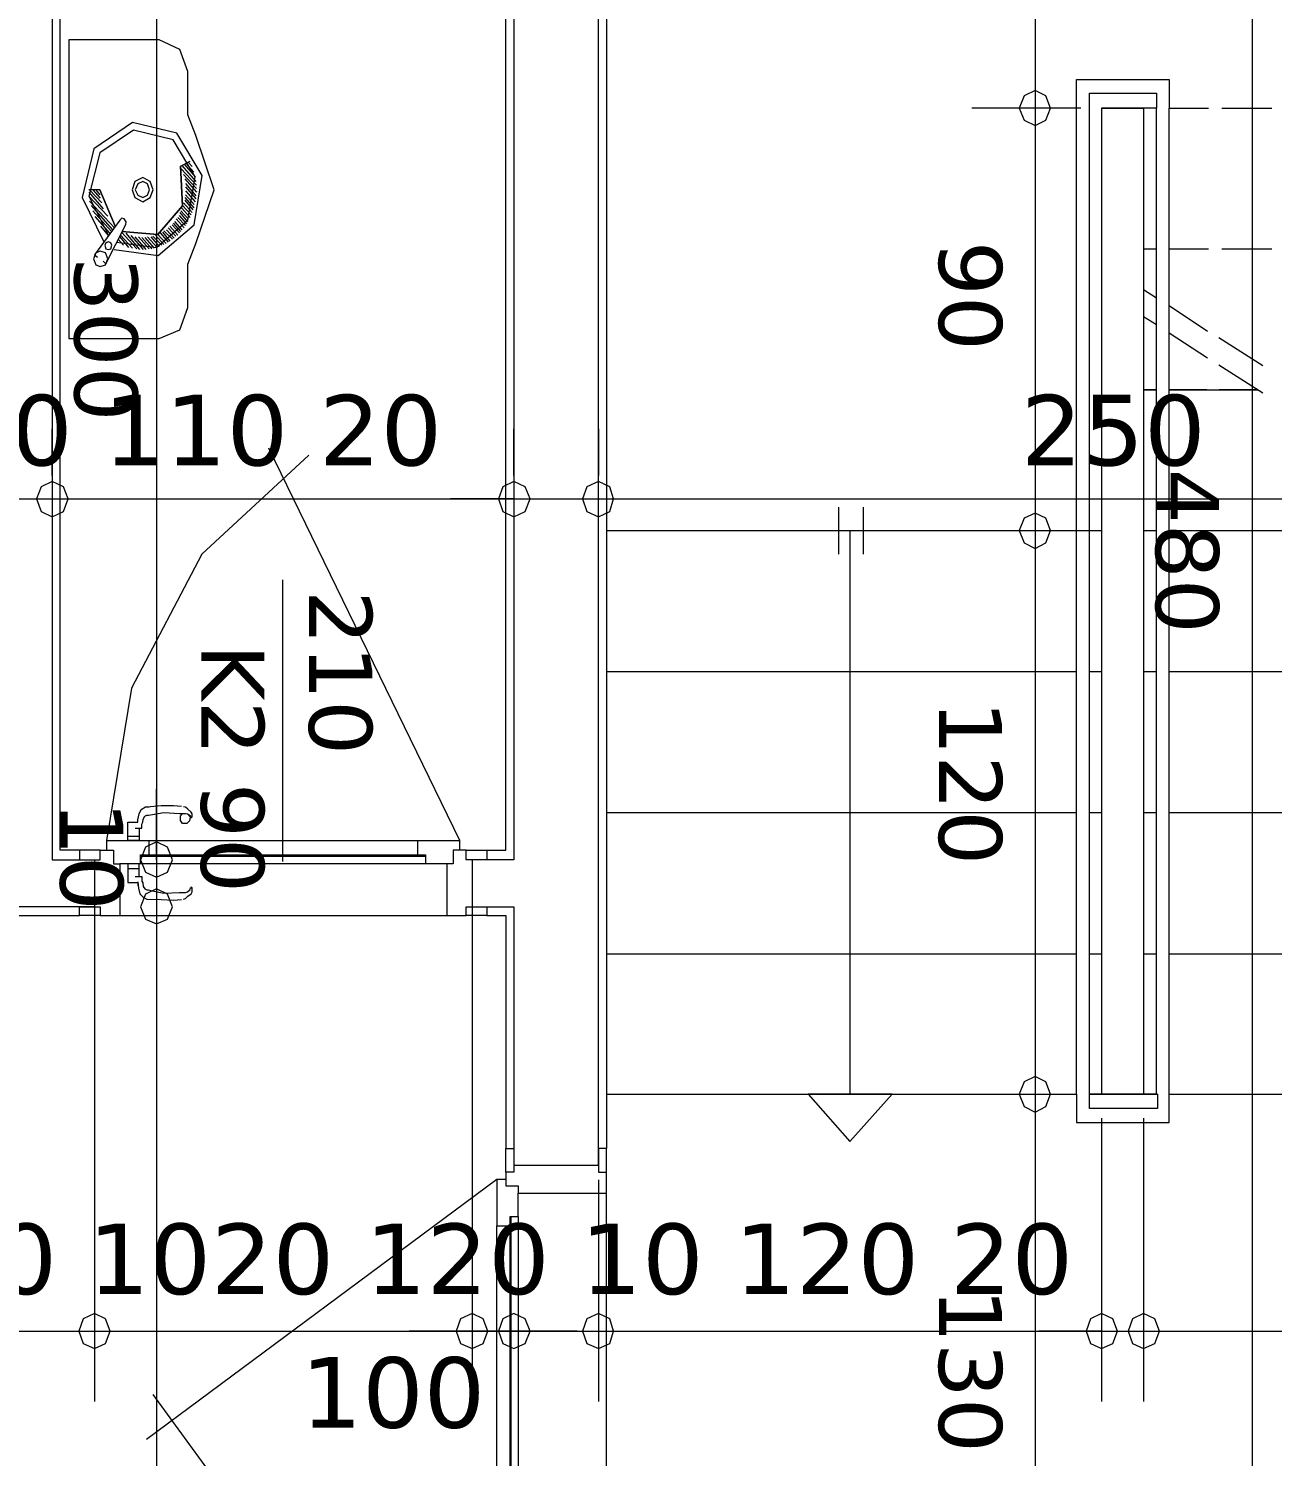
# Model space of a CAD drawing. Header units: millimetres. Extents: x 1.23 to 6.48, y 0.82 to 9.22.
# Drawn here: x 4.393 to 5.32, y 6.322 to 7.386 of the extents above; entities that cross this region are included whole.
import ezdxf

# ---------------------------------------------------------------- set-up
doc = ezdxf.new("R2010")
doc.units = ezdxf.units.MM
doc.layers.add('PDF_Geometry', color=7, linetype='Continuous', true_color=0x66ccff)
doc.layers.add('PDF_Text', color=7, linetype='Continuous')
doc.styles.add('PDF Verdana', font='verdana.ttf')

msp = doc.modelspace()

# ---------------------------------------------------------------- linework, layer by layer
at = {"layer": 'PDF_Geometry', "color": 7, "lineweight": 5}
for p, q in [((4.4886, 7.8694), (4.4886, 6.7146)), ((5.143, 7.8694), (5.143, 7.2742)), ((5.3047, 7.8694), (5.3047, 6.0844)), ((5.143, 7.3793), (5.143, 6.9594)), ((5.143, 7.3399), (5.1347, 7.3359)), ((5.143, 7.3399), (5.1347, 7.3359)), ((5.1509, 7.3359), (5.143, 7.3399)), ((5.1509, 7.3359), (5.143, 7.3399)), ((5.1347, 7.3359), (5.1311, 7.3266)), ((5.1347, 7.3359), (5.1311, 7.3266)), ((5.1545, 7.3266), (5.1509, 7.3359)), ((5.1545, 7.3266), (5.1509, 7.3359)), ((5.1771, 7.3266), (5.0959, 7.3266)), ((5.1311, 7.3266), (5.1347, 7.3177)), ((5.1311, 7.3266), (5.1347, 7.3177)), ((5.1347, 7.3177), (5.143, 7.3137)), ((5.1347, 7.3177), (5.143, 7.3137)), ((5.143, 7.3137), (5.1509, 7.3177)), ((5.143, 7.3137), (5.1509, 7.3177)), ((5.1509, 7.3177), (5.1545, 7.3266)), ((5.1509, 7.3177), (5.1545, 7.3266)), ((4.411, 7.0879), (4.411, 7.053)), ((4.411, 7.053), (4.411, 7.0879)), ((4.7548, 7.0879), (4.7548, 7.053)), ((4.7548, 7.053), (4.7548, 7.0879)), ((4.8178, 7.0879), (4.8178, 7.053)), ((4.8178, 7.053), (4.8178, 7.0879)), ((5.143, 7.0641), (5.143, 6.5395)), ((4.4028, 7.0445), (4.3992, 7.0356)), ((4.4028, 7.0445), (4.3992, 7.0356)), ((4.411, 7.0485), (4.4028, 7.0445)), ((4.411, 7.0485), (4.4028, 7.0445)), ((4.4193, 7.0445), (4.411, 7.0485)), ((4.4193, 7.0445), (4.411, 7.0485)), ((4.4229, 7.0356), (4.4193, 7.0445)), ((4.4229, 7.0356), (4.4193, 7.0445)), ((4.7465, 7.0445), (4.7434, 7.0356)), ((4.7465, 7.0445), (4.7434, 7.0356)), ((4.7548, 7.0485), (4.7465, 7.0445)), ((4.7548, 7.0485), (4.7465, 7.0445)), ((4.7632, 7.0445), (4.7548, 7.0485)), ((4.7632, 7.0445), (4.7548, 7.0485)), ((4.7668, 7.0356), (4.7632, 7.0445)), ((4.7668, 7.0356), (4.7632, 7.0445)), ((4.8092, 7.0445), (4.8059, 7.0356)), ((4.8092, 7.0445), (4.8059, 7.0356)), ((4.8178, 7.0485), (4.8092, 7.0445)), ((4.8178, 7.0485), (4.8092, 7.0445)), ((4.8262, 7.0445), (4.8178, 7.0485)), ((4.8262, 7.0445), (4.8178, 7.0485)), ((4.829, 7.0356), (4.8262, 7.0445)), ((4.829, 7.0356), (4.8262, 7.0445)), ((3.5669, 7.0356), (4.4268, 7.0356)), ((4.3639, 7.0356), (4.802, 7.0356)), ((4.3992, 7.0356), (4.4028, 7.0263)), ((4.3992, 7.0356), (4.4028, 7.0263)), ((4.411, 7.0356), (4.4578, 7.0356)), ((4.4193, 7.0263), (4.4229, 7.0356)), ((4.4193, 7.0263), (4.4229, 7.0356)), ((4.7548, 7.0356), (4.7077, 7.0356)), ((4.7434, 7.0356), (4.7465, 7.0263)), ((4.7434, 7.0356), (4.7465, 7.0263)), ((4.7632, 7.0263), (4.7668, 7.0356)), ((4.7632, 7.0263), (4.7668, 7.0356)), ((4.7707, 7.0356), (5.646, 7.0356)), ((4.8059, 7.0356), (4.8092, 7.0263)), ((4.8059, 7.0356), (4.8092, 7.0263)), ((4.8178, 7.0356), (4.8642, 7.0356)), ((4.8262, 7.0263), (4.829, 7.0356)), ((4.8262, 7.0263), (4.829, 7.0356)), ((4.4028, 7.0263), (4.411, 7.0223)), ((4.4028, 7.0263), (4.411, 7.0223)), ((4.411, 7.0223), (4.4193, 7.0263)), ((4.411, 7.0223), (4.4193, 7.0263)), ((4.7465, 7.0263), (4.7548, 7.0223)), ((4.7465, 7.0263), (4.7548, 7.0223)), ((4.7548, 7.0223), (4.7632, 7.0263)), ((4.7548, 7.0223), (4.7632, 7.0263)), ((4.8092, 7.0263), (4.8178, 7.0223)), ((4.8092, 7.0263), (4.8178, 7.0223)), ((4.8178, 7.0223), (4.8262, 7.0263)), ((4.8178, 7.0223), (4.8262, 7.0263)), ((5.1347, 7.0214), (5.1311, 7.0121)), ((5.1347, 7.0214), (5.1311, 7.0121)), ((5.143, 7.025), (5.1347, 7.0214)), ((5.143, 7.025), (5.1347, 7.0214)), ((5.1509, 7.0214), (5.143, 7.025)), ((5.1509, 7.0214), (5.143, 7.025)), ((5.1545, 7.0121), (5.1509, 7.0214)), ((5.1545, 7.0121), (5.1509, 7.0214)), ((5.1311, 7.0121), (5.1347, 7.0028)), ((5.1311, 7.0121), (5.1347, 7.0028)), ((5.1509, 7.0028), (5.1545, 7.0121)), ((5.1509, 7.0028), (5.1545, 7.0121)), ((5.1584, 7.0121), (5.1898, 7.0121)), ((5.1347, 7.0028), (5.143, 6.9988)), ((5.1347, 7.0028), (5.143, 6.9988)), ((5.143, 6.9988), (5.1509, 7.0028)), ((5.143, 6.9988), (5.1509, 7.0028)), ((4.4886, 6.7669), (4.4886, 6.8196)), ((4.4804, 6.7762), (4.4768, 6.7669)), ((4.4804, 6.7762), (4.4768, 6.7669)), ((4.4886, 6.7802), (4.4804, 6.7762)), ((4.4886, 6.7802), (4.4804, 6.7762)), ((4.4886, 6.7847), (4.4886, 5.6294)), ((4.4969, 6.7762), (4.4886, 6.7802)), ((4.4969, 6.7762), (4.4886, 6.7802)), ((4.5005, 6.7669), (4.4969, 6.7762)), ((4.5005, 6.7669), (4.4969, 6.7762)), ((4.4768, 6.7669), (4.4804, 6.7576)), ((4.4768, 6.7669), (4.4804, 6.7576)), ((4.4969, 6.7576), (4.5005, 6.7669)), ((4.4969, 6.7576), (4.5005, 6.7669)), ((4.4804, 6.7576), (4.4886, 6.754)), ((4.4804, 6.7576), (4.4886, 6.754)), ((4.4886, 6.754), (4.4969, 6.7576)), ((4.4886, 6.754), (4.4969, 6.7576)), ((4.4886, 6.7453), (4.4804, 6.7413)), ((4.4886, 6.7453), (4.4804, 6.7413)), ((4.4969, 6.7413), (4.4886, 6.7453)), ((4.4969, 6.7413), (4.4886, 6.7453)), ((4.4424, 6.7318), (4.4424, 6.3634)), ((4.4804, 6.7413), (4.4768, 6.7318)), ((4.4804, 6.7413), (4.4768, 6.7318)), ((4.4768, 6.7318), (4.4804, 6.7226)), ((4.4768, 6.7318), (4.4804, 6.7226)), ((4.4886, 6.7318), (4.4886, 6.6795)), ((4.5005, 6.7318), (4.4969, 6.7413)), ((4.5005, 6.7318), (4.4969, 6.7413)), ((4.4969, 6.7226), (4.5005, 6.7318)), ((4.4969, 6.7226), (4.5005, 6.7318)), ((4.7236, 6.7318), (4.7236, 6.3634)), ((4.4804, 6.7226), (4.4886, 6.7191)), ((4.4804, 6.7226), (4.4886, 6.7191)), ((4.4886, 6.7191), (4.4969, 6.7226)), ((4.4886, 6.7191), (4.4969, 6.7226)), ((5.143, 6.644), (5.143, 6.0844)), ((5.143, 6.6055), (5.1347, 6.6015)), ((5.143, 6.6055), (5.1347, 6.6015)), ((5.1509, 6.6015), (5.143, 6.6055)), ((5.1509, 6.6015), (5.143, 6.6055)), ((5.1347, 6.6015), (5.1311, 6.5922)), ((5.1347, 6.6015), (5.1311, 6.5922)), ((5.1545, 6.5922), (5.1509, 6.6015)), ((5.1545, 6.5922), (5.1509, 6.6015)), ((5.1311, 6.5922), (5.1347, 6.583)), ((5.1311, 6.5922), (5.1347, 6.583)), ((5.1347, 6.583), (5.143, 6.579)), ((5.1347, 6.583), (5.143, 6.579)), ((5.143, 6.579), (5.1509, 6.583)), ((5.143, 6.579), (5.1509, 6.583)), ((5.1509, 6.583), (5.1545, 6.5922)), ((5.1509, 6.583), (5.1545, 6.5922)), ((5.1925, 6.5744), (5.1925, 6.3634)), ((5.2238, 6.5744), (5.2238, 6.3634)), ((4.8178, 6.5284), (4.8178, 6.3634)), ((4.4339, 6.425), (4.4308, 6.4157)), ((4.4339, 6.425), (4.4308, 6.4157)), ((4.4424, 6.429), (4.4339, 6.425)), ((4.4424, 6.429), (4.4339, 6.425)), ((4.4506, 6.425), (4.4424, 6.429)), ((4.4506, 6.425), (4.4424, 6.429)), ((4.4542, 6.4157), (4.4506, 6.425)), ((4.4542, 6.4157), (4.4506, 6.425)), ((4.7151, 6.425), (4.7117, 6.4157)), ((4.7151, 6.425), (4.7117, 6.4157)), ((4.7236, 6.429), (4.7151, 6.425)), ((4.7236, 6.429), (4.7151, 6.425)), ((4.7319, 6.425), (4.7236, 6.429)), ((4.7319, 6.425), (4.7236, 6.429)), ((4.7354, 6.4157), (4.7319, 6.425)), ((4.7354, 6.4157), (4.7319, 6.425)), ((4.7465, 6.425), (4.7434, 6.4157)), ((4.7465, 6.425), (4.7434, 6.4157)), ((4.7548, 6.429), (4.7465, 6.425)), ((4.7548, 6.429), (4.7465, 6.425)), ((4.7632, 6.425), (4.7548, 6.429)), ((4.7632, 6.425), (4.7548, 6.429)), ((4.7668, 6.4157), (4.7632, 6.425)), ((4.7668, 6.4157), (4.7632, 6.425)), ((4.8092, 6.425), (4.8059, 6.4157)), ((4.8092, 6.425), (4.8059, 6.4157)), ((4.8178, 6.429), (4.8092, 6.425)), ((4.8178, 6.429), (4.8092, 6.425)), ((4.8262, 6.425), (4.8178, 6.429)), ((4.8262, 6.425), (4.8178, 6.429)), ((4.829, 6.4157), (4.8262, 6.425)), ((4.829, 6.4157), (4.8262, 6.425)), ((5.1842, 6.425), (5.181, 6.4157)), ((5.1842, 6.425), (5.181, 6.4157)), ((5.1925, 6.429), (5.1842, 6.425)), ((5.1925, 6.429), (5.1842, 6.425)), ((5.2008, 6.425), (5.1925, 6.429)), ((5.2008, 6.425), (5.1925, 6.429)), ((5.2044, 6.4157), (5.2008, 6.425)), ((5.2044, 6.4157), (5.2008, 6.425)), ((5.2156, 6.425), (5.2123, 6.4157)), ((5.2156, 6.425), (5.2123, 6.4157)), ((5.2238, 6.429), (5.2156, 6.425)), ((5.2238, 6.429), (5.2156, 6.425)), ((5.2321, 6.425), (5.2238, 6.429)), ((5.2321, 6.425), (5.2238, 6.429)), ((5.2357, 6.4157), (5.2321, 6.425)), ((5.2357, 6.4157), (5.2321, 6.425)), ((4.02, 6.4157), (4.3951, 6.4157)), ((4.3951, 6.4157), (4.7707, 6.4157)), ((4.4308, 6.4157), (4.4339, 6.4065)), ((4.4308, 6.4157), (4.4339, 6.4065)), ((4.4424, 6.4157), (4.489, 6.4157)), ((4.4506, 6.4065), (4.4542, 6.4157)), ((4.4506, 6.4065), (4.4542, 6.4157)), ((4.7236, 6.4157), (4.6768, 6.4157)), ((4.7548, 6.4157), (4.7077, 6.4157)), ((4.7117, 6.4157), (4.7151, 6.4065)), ((4.7117, 6.4157), (4.7151, 6.4065)), ((4.7319, 6.4065), (4.7354, 6.4157)), ((4.7319, 6.4065), (4.7354, 6.4157)), ((4.7434, 6.4157), (4.7465, 6.4065)), ((4.7434, 6.4157), (4.7465, 6.4065)), ((4.802, 6.4157), (4.7548, 6.4157)), ((4.7632, 6.4065), (4.7668, 6.4157)), ((4.7632, 6.4065), (4.7668, 6.4157)), ((4.7707, 6.4157), (5.2396, 6.4157)), ((4.8059, 6.4157), (4.8092, 6.4065)), ((4.8059, 6.4157), (4.8092, 6.4065)), ((4.8178, 6.4157), (4.8642, 6.4157)), ((4.8262, 6.4065), (4.829, 6.4157)), ((4.8262, 6.4065), (4.829, 6.4157)), ((5.1925, 6.4157), (5.1457, 6.4157)), ((5.1771, 6.4157), (5.646, 6.4157)), ((5.181, 6.4157), (5.1842, 6.4065)), ((5.181, 6.4157), (5.1842, 6.4065)), ((5.2008, 6.4065), (5.2044, 6.4157)), ((5.2008, 6.4065), (5.2044, 6.4157)), ((5.2123, 6.4157), (5.2156, 6.4065)), ((5.2123, 6.4157), (5.2156, 6.4065)), ((5.2238, 6.4157), (5.2709, 6.4157)), ((5.2321, 6.4065), (5.2357, 6.4157)), ((5.2321, 6.4065), (5.2357, 6.4157)), ((4.4339, 6.4065), (4.4424, 6.4028)), ((4.4339, 6.4065), (4.4424, 6.4028)), ((4.4424, 6.4028), (4.4506, 6.4065)), ((4.4424, 6.4028), (4.4506, 6.4065)), ((4.7151, 6.4065), (4.7236, 6.4028)), ((4.7151, 6.4065), (4.7236, 6.4028)), ((4.7236, 6.4028), (4.7319, 6.4065)), ((4.7236, 6.4028), (4.7319, 6.4065)), ((4.7465, 6.4065), (4.7548, 6.4028)), ((4.7465, 6.4065), (4.7548, 6.4028)), ((4.7548, 6.4028), (4.7632, 6.4065)), ((4.7548, 6.4028), (4.7632, 6.4065)), ((4.8092, 6.4065), (4.8178, 6.4028)), ((4.8092, 6.4065), (4.8178, 6.4028)), ((4.8178, 6.4028), (4.8262, 6.4065)), ((4.8178, 6.4028), (4.8262, 6.4065)), ((5.1842, 6.4065), (5.1925, 6.4028)), ((5.1842, 6.4065), (5.1925, 6.4028)), ((5.1925, 6.4028), (5.2008, 6.4065)), ((5.1925, 6.4028), (5.2008, 6.4065)), ((5.2156, 6.4065), (5.2238, 6.4028)), ((5.2156, 6.4065), (5.2238, 6.4028)), ((5.2238, 6.4028), (5.2321, 6.4065)), ((5.2238, 6.4028), (5.2321, 6.4065))]:
    msp.add_line(p, q, dxfattribs=at)
at = {"layer": 'PDF_Geometry', "color": 5, "lineweight": 5}
for p, q in [((4.411, 7.817), (4.411, 6.7669)), ((4.4169, 6.774), (4.4169, 7.8099)), ((4.7489, 6.774), (4.7489, 7.8099)), ((4.7548, 7.7114), (4.7548, 6.7669)), ((4.8178, 6.5395), (4.8178, 7.7114)), ((4.8238, 7.7049), (4.8238, 6.5519)), ((4.411, 6.7669), (4.4424, 6.7669)), ((4.4312, 6.774), (4.4169, 6.774)), ((4.4424, 6.7669), (4.4424, 6.7318)), ((4.7548, 6.7669), (4.7236, 6.7669)), ((4.7236, 6.7669), (4.7236, 6.7318)), ((4.7346, 6.774), (4.7489, 6.774)), ((4.411, 6.7318), (4.3797, 6.7318)), ((4.4424, 6.7318), (4.411, 6.7318)), ((4.7236, 6.7318), (4.7548, 6.7318)), ((4.7548, 6.7318), (4.7548, 6.5395)), ((4.3591, 6.7253), (4.4312, 6.7253)), ((4.7346, 6.7253), (4.7489, 6.7253)), ((4.7489, 6.7253), (4.7489, 6.5519)), ((4.7548, 6.5395), (4.8178, 6.5395))]:
    msp.add_line(p, q, dxfattribs=at)
at = {"layer": 'PDF_Geometry', "color": 1, "lineweight": 5}
for p, q in [((4.4906, 7.3775), (4.4234, 7.3775)), ((4.4234, 7.3775), (4.4234, 7.155)), ((4.506, 7.3704), (4.4906, 7.3775)), ((4.512, 7.354), (4.506, 7.3704)), ((4.512, 7.3217), (4.512, 7.354)), ((4.518, 7.3062), (4.512, 7.3217)), ((4.4708, 7.3159), (4.4419, 7.2964)), ((4.4716, 7.3102), (4.4463, 7.2933)), ((4.5037, 7.3079), (4.4708, 7.3159)), ((4.501, 7.3031), (4.4716, 7.3102)), ((4.5227, 7.2764), (4.5037, 7.3079)), ((4.5315, 7.2659), (4.518, 7.3062)), ((4.4419, 7.2964), (4.4333, 7.2601)), ((4.5175, 7.2755), (4.501, 7.3031)), ((4.4463, 7.2933), (4.4383, 7.261)), ((4.5065, 7.2835), (4.5136, 7.2871)), ((4.5093, 7.285), (4.5175, 7.2755)), ((4.5104, 7.2857), (4.5164, 7.2791)), ((4.512, 7.2866), (4.5153, 7.2831)), ((4.4784, 7.2751), (4.4724, 7.2721)), ((4.4839, 7.2721), (4.4784, 7.2751)), ((4.5065, 7.2835), (4.5081, 7.2539)), ((4.5081, 7.2539), (4.5065, 7.2835)), ((4.5068, 7.2817), (4.5184, 7.2693)), ((4.5073, 7.2841), (4.518, 7.2721)), ((4.5088, 7.2773), (4.5184, 7.2668)), ((4.512, 7.2432), (4.5175, 7.2755)), ((4.5167, 7.2397), (4.5227, 7.2764)), ((4.4463, 7.2659), (4.4383, 7.2659)), ((4.4383, 7.2641), (4.449, 7.2517)), ((4.4388, 7.2659), (4.4479, 7.2561)), ((4.4411, 7.2659), (4.4466, 7.2595)), ((4.4435, 7.2659), (4.4463, 7.2622)), ((4.4459, 7.2659), (4.4463, 7.2653)), ((4.4578, 7.2388), (4.4463, 7.2659)), ((4.4463, 7.2659), (4.4578, 7.2388)), ((4.4724, 7.2721), (4.4705, 7.2659)), ((4.4705, 7.2659), (4.4724, 7.2601)), ((4.4748, 7.2702), (4.4727, 7.2659)), ((4.4727, 7.2659), (4.4748, 7.2619)), ((4.4784, 7.2721), (4.4748, 7.2702)), ((4.482, 7.2702), (4.4784, 7.2721)), ((4.4834, 7.2659), (4.482, 7.2702)), ((4.482, 7.2619), (4.4834, 7.2659)), ((4.4862, 7.2659), (4.4839, 7.2721)), ((4.4839, 7.2601), (4.4862, 7.2659)), ((4.5096, 7.2739), (4.5184, 7.2641)), ((4.5101, 7.2706), (4.518, 7.2613)), ((4.5101, 7.2681), (4.518, 7.2591)), ((4.5101, 7.265), (4.5175, 7.257)), ((4.518, 7.2259), (4.5315, 7.2659)), ((4.4333, 7.2601), (4.4495, 7.2272)), ((4.4383, 7.261), (4.4529, 7.2317)), ((4.4383, 7.261), (4.4523, 7.2462)), ((4.4388, 7.2573), (4.4573, 7.2375)), ((4.4399, 7.2542), (4.4558, 7.2361)), ((4.4724, 7.2601), (4.4784, 7.257)), ((4.4748, 7.2619), (4.4784, 7.2601)), ((4.4784, 7.2601), (4.482, 7.2619)), ((4.4784, 7.257), (4.4839, 7.2601)), ((4.5081, 7.2539), (4.4895, 7.2326)), ((4.4895, 7.2326), (4.5081, 7.2539)), ((4.5081, 7.2542), (4.5145, 7.2472)), ((4.5088, 7.2561), (4.5153, 7.249)), ((4.5096, 7.2601), (4.5164, 7.2524)), ((4.5096, 7.2582), (4.5156, 7.2508)), ((4.5101, 7.2622), (4.5167, 7.2548)), ((4.4411, 7.2502), (4.455, 7.2348)), ((4.4614, 7.2432), (4.4424, 7.2175)), ((4.4427, 7.2459), (4.4537, 7.2335)), ((4.4628, 7.2446), (4.4614, 7.2432)), ((4.4645, 7.2441), (4.4628, 7.2446)), ((4.4661, 7.2419), (4.4645, 7.2441)), ((4.4886, 7.2228), (4.512, 7.2432)), ((4.5021, 7.2422), (4.5076, 7.2361)), ((4.5033, 7.2441), (4.5093, 7.2375)), ((4.5046, 7.2453), (4.5101, 7.2392)), ((4.5054, 7.2468), (4.5109, 7.2406)), ((4.506, 7.249), (4.5117, 7.2419)), ((4.5068, 7.2502), (4.5123, 7.2441)), ((4.5076, 7.2521), (4.5136, 7.2453)), ((4.4529, 7.2317), (4.4471, 7.2388)), ((4.451, 7.2108), (4.4657, 7.2401)), ((4.4617, 7.2321), (4.4708, 7.2224)), ((4.4625, 7.2342), (4.474, 7.2219)), ((4.4895, 7.2326), (4.4628, 7.2348)), ((4.4628, 7.2348), (4.4895, 7.2326)), ((4.4657, 7.2401), (4.4661, 7.2419)), ((4.4657, 7.2335), (4.476, 7.2215)), ((4.4696, 7.2317), (4.4787, 7.2215)), ((4.4878, 7.2321), (4.4942, 7.225)), ((4.4895, 7.2326), (4.4958, 7.2259)), ((4.4898, 7.217), (4.5167, 7.2397)), ((4.4914, 7.2339), (4.4974, 7.2268)), ((4.493, 7.2342), (4.4985, 7.2277)), ((4.4942, 7.2352), (4.5005, 7.229)), ((4.4961, 7.2361), (4.5018, 7.2299)), ((4.4974, 7.2375), (4.5029, 7.2312)), ((4.4985, 7.2388), (4.5046, 7.2321)), ((4.5002, 7.2397), (4.5057, 7.2339)), ((4.501, 7.241), (4.5065, 7.2348)), ((4.451, 7.2264), (4.4502, 7.2246)), ((4.4502, 7.2246), (4.451, 7.2219)), ((4.4529, 7.2272), (4.451, 7.2264)), ((4.451, 7.2219), (4.4529, 7.2215)), ((4.4545, 7.2264), (4.4529, 7.2272)), ((4.4529, 7.2215), (4.4545, 7.2219)), ((4.4554, 7.2246), (4.4545, 7.2264)), ((4.4545, 7.2219), (4.4554, 7.2246)), ((4.457, 7.2215), (4.4898, 7.217)), ((4.4589, 7.2268), (4.4886, 7.2228)), ((4.4594, 7.2272), (4.4601, 7.2264)), ((4.4601, 7.229), (4.4641, 7.2246)), ((4.4614, 7.2308), (4.4677, 7.2228)), ((4.4724, 7.2308), (4.4807, 7.2215)), ((4.4752, 7.2308), (4.4831, 7.2219)), ((4.4776, 7.2302), (4.4851, 7.2219)), ((4.4799, 7.2302), (4.487, 7.2224)), ((4.482, 7.2308), (4.489, 7.2228)), ((4.4843, 7.2308), (4.4906, 7.2237)), ((4.4859, 7.2312), (4.4925, 7.2246)), ((4.512, 7.2104), (4.518, 7.2259)), ((4.4435, 7.2188), (4.4416, 7.2144)), ((4.4416, 7.2144), (4.4435, 7.2099)), ((4.4424, 7.2175), (4.4446, 7.2157)), ((4.4466, 7.2201), (4.4435, 7.2188)), ((4.4506, 7.2188), (4.4466, 7.2201)), ((4.449, 7.2126), (4.451, 7.2108)), ((4.4523, 7.2144), (4.4506, 7.2188)), ((4.4506, 7.2099), (4.4523, 7.2144)), ((4.512, 7.1957), (4.512, 7.2104)), ((4.4435, 7.2099), (4.4466, 7.2086)), ((4.4466, 7.2086), (4.4506, 7.2099)), ((4.512, 7.1781), (4.512, 7.1957)), ((4.506, 7.1615), (4.512, 7.1781)), ((4.4906, 7.155), (4.506, 7.1615)), ((4.4234, 7.155), (4.4906, 7.155)), ((4.4114, 7.0356), (4.411, 7.0356)), ((4.411, 7.0356), (4.4114, 7.0356)), ((4.411, 7.0356), (4.4114, 7.0356)), ((4.7553, 7.0356), (4.7548, 7.0356)), ((4.7548, 7.0356), (4.7553, 7.0356)), ((4.7548, 7.0356), (4.7553, 7.0356)), ((4.8183, 7.0356), (4.8178, 7.0356)), ((4.8178, 7.0356), (4.8183, 7.0356)), ((4.8178, 7.0356), (4.8183, 7.0356)), ((4.5825, 6.9754), (4.5825, 6.8005)), ((4.5825, 6.8005), (4.5825, 6.7833)), ((4.5825, 6.7833), (4.5825, 6.7656))]:
    msp.add_line(p, q, dxfattribs=at)
at = {"layer": 'PDF_Geometry', "color": 6, "lineweight": 5}
for p, q in [((5.1738, 7.3266), (5.1738, 7.3479)), ((5.1738, 7.3479), (5.2428, 7.3479)), ((5.2428, 7.3479), (5.2428, 7.3266)), ((5.1834, 7.3266), (5.1834, 7.3377)), ((5.1834, 7.3377), (5.2333, 7.3377)), ((5.2333, 7.3377), (5.2333, 7.3266)), ((5.1738, 6.5922), (5.1738, 7.3266)), ((5.1834, 6.5922), (5.1834, 7.3266)), ((5.2333, 7.3266), (5.1925, 7.3266)), ((5.1925, 7.3266), (5.2238, 7.3266)), ((5.2333, 7.3266), (5.1925, 7.3266)), ((5.1925, 7.3266), (5.1925, 6.5922)), ((5.2238, 7.3266), (5.1925, 7.3266)), ((5.2238, 7.3266), (5.2238, 6.5922)), ((5.2333, 6.5922), (5.2333, 7.3266)), ((5.2428, 6.5922), (5.2428, 7.3266)), ((5.2428, 7.3266), (5.2722, 7.3266)), ((5.282, 7.3266), (5.3193, 7.3266)), ((5.2238, 7.2219), (5.2333, 7.2219)), ((5.2428, 7.2219), (5.2722, 7.2219)), ((5.282, 7.2219), (5.3193, 7.2219)), ((5.2238, 7.1917), (5.2333, 7.1855)), ((5.2428, 7.1797), (5.2714, 7.1606)), ((5.2238, 7.1714), (5.2333, 7.1655)), ((5.2428, 7.1594), (5.2714, 7.1408)), ((5.2797, 7.1559), (5.3125, 7.135)), ((5.2797, 7.1354), (5.3125, 7.1146)), ((5.2333, 7.1168), (5.2238, 7.1168)), ((5.2238, 7.1168), (5.2333, 7.1168)), ((5.2709, 7.1168), (5.2428, 7.1168)), ((5.2428, 7.1168), (5.3086, 7.1168)), ((5.3086, 7.1168), (5.28, 7.1168)), ((4.9965, 7.0294), (4.9965, 6.9945)), ((5.015, 7.0294), (5.015, 6.9945)), ((4.8238, 7.0121), (5.1738, 7.0121)), ((5.0051, 7.0121), (5.0051, 6.5922)), ((5.1834, 7.0121), (5.1925, 7.0121)), ((5.2238, 7.0121), (5.2333, 7.0121)), ((5.2428, 7.0121), (5.471, 7.0121)), ((4.8238, 6.9071), (5.1738, 6.9071)), ((5.1834, 6.9071), (5.1925, 6.9071)), ((5.2238, 6.9071), (5.2333, 6.9071)), ((5.2428, 6.9071), (5.5931, 6.9071)), ((4.8238, 6.802), (5.1738, 6.802)), ((5.1834, 6.802), (5.1925, 6.802)), ((5.2238, 6.802), (5.2333, 6.802)), ((5.2428, 6.802), (5.5931, 6.802)), ((4.8238, 6.6969), (5.1738, 6.6969)), ((5.1834, 6.6969), (5.1925, 6.6969)), ((5.2238, 6.6969), (5.2333, 6.6969)), ((5.2428, 6.6969), (5.5931, 6.6969)), ((4.8238, 6.5922), (5.1738, 6.5922)), ((4.974, 6.5922), (5.0051, 6.5571)), ((5.0365, 6.5922), (4.974, 6.5922)), ((5.0051, 6.5571), (5.0365, 6.5922)), ((5.1738, 6.5922), (5.1738, 6.5713)), ((5.1834, 6.5815), (5.1834, 6.5922)), ((5.1834, 6.5922), (5.2341, 6.5922)), ((5.2341, 6.5922), (5.1834, 6.5922)), ((5.2341, 6.5922), (5.2341, 6.5815)), ((5.2428, 6.5713), (5.2428, 6.5922)), ((5.2428, 6.5922), (5.5931, 6.5922)), ((5.2341, 6.5815), (5.1834, 6.5815)), ((5.1738, 6.5713), (5.2428, 6.5713))]:
    msp.add_line(p, q, dxfattribs=at)
at = {"layer": 'PDF_Geometry', "lineweight": 5}
for p, q in [((4.7145, 6.7811), (4.5723, 7.0734)), ((4.602, 7.0681), (4.5223, 6.9945)), ((4.5223, 6.9945), (4.47, 6.8947)), ((4.47, 6.8947), (4.4515, 6.7811)), ((4.4771, 6.8042), (4.4804, 6.8064)), ((4.4804, 6.8064), (4.4831, 6.8064)), ((4.4815, 6.8064), (4.4922, 6.8073)), ((4.4922, 6.8073), (4.5013, 6.8073)), ((4.5013, 6.8073), (4.5073, 6.8069)), ((4.5101, 6.806), (4.5088, 6.8064)), ((4.4748, 6.7967), (4.4757, 6.8011)), ((4.4748, 6.7949), (4.4748, 6.7967)), ((4.4757, 6.8011), (4.4771, 6.8042)), ((4.4784, 6.7949), (4.4787, 6.7971)), ((4.4787, 6.7971), (4.4799, 6.7993)), ((4.4799, 6.7993), (4.4815, 6.8002)), ((4.4815, 6.8002), (4.4826, 6.8002)), ((4.4826, 6.8002), (4.4856, 6.8005)), ((4.4856, 6.8005), (4.4942, 6.802)), ((4.4942, 6.802), (4.5057, 6.8014)), ((4.5057, 6.8014), (4.5093, 6.8014)), ((4.5065, 6.7993), (4.5081, 6.8014)), ((4.5065, 6.7962), (4.5065, 6.7993)), ((4.5081, 6.794), (4.5065, 6.7962)), ((4.5081, 6.8014), (4.5101, 6.8014)), ((4.5093, 6.8014), (4.5117, 6.8011)), ((4.512, 6.8045), (4.5101, 6.806)), ((4.5101, 6.8014), (4.5117, 6.8011)), ((4.5132, 6.7958), (4.5112, 6.794)), ((4.5117, 6.8011), (4.5136, 6.7989)), ((4.5117, 6.8011), (4.5136, 6.7998)), ((4.5145, 6.8024), (4.512, 6.8045)), ((4.5136, 6.7989), (4.5132, 6.7958)), ((4.5136, 6.7998), (4.514, 6.7989)), ((4.514, 6.7989), (4.514, 6.7984)), ((4.514, 6.7984), (4.5145, 6.7984)), ((4.5153, 6.8011), (4.5145, 6.8024)), ((4.5145, 6.7984), (4.5153, 6.7989)), ((4.5145, 6.7984), (4.5148, 6.7984)), ((4.5153, 6.8005), (4.5153, 6.8011)), ((4.5153, 6.7998), (4.5153, 6.8005)), ((4.5153, 6.7989), (4.5153, 6.7998)), ((4.4672, 6.7811), (4.4672, 6.7949)), ((4.4672, 6.7949), (4.4748, 6.7949)), ((4.4727, 6.7904), (4.4776, 6.7904)), ((4.4757, 6.7904), (4.4757, 6.7811)), ((4.4776, 6.7934), (4.4784, 6.7949)), ((4.4776, 6.7904), (4.4776, 6.7934)), ((4.5112, 6.794), (4.5081, 6.794)), ((4.4515, 6.7811), (4.4515, 6.774)), ((4.4515, 6.7811), (4.4831, 6.7811)), ((4.4757, 6.7842), (4.4672, 6.7842)), ((4.4757, 6.7811), (4.4672, 6.7811)), ((4.4831, 6.7705), (4.4831, 6.7811)), ((4.4831, 6.7811), (4.6832, 6.7811)), ((4.6832, 6.7705), (4.6832, 6.7811)), ((4.6832, 6.7811), (4.7145, 6.7811)), ((4.7145, 6.774), (4.7145, 6.7811)), ((4.4466, 6.774), (4.4312, 6.774)), ((4.4312, 6.774), (4.4312, 6.7669)), ((4.4312, 6.7669), (4.4424, 6.7669)), ((4.4424, 6.7669), (4.4424, 6.7318)), ((4.4424, 6.7669), (4.4466, 6.7669)), ((4.4466, 6.774), (4.4565, 6.774)), ((4.4466, 6.7669), (4.4466, 6.774)), ((4.4565, 6.774), (4.4565, 6.7638)), ((4.4565, 6.7638), (4.4614, 6.7638)), ((4.4614, 6.7638), (4.4614, 6.7253)), ((4.4768, 6.7638), (4.4614, 6.7638)), ((4.4757, 6.7638), (4.4672, 6.7638)), ((4.4672, 6.7638), (4.4672, 6.75)), ((4.4757, 6.7545), (4.4757, 6.7638)), ((4.4768, 6.7638), (4.4768, 6.7705)), ((4.4768, 6.7705), (4.4831, 6.7705)), ((4.4768, 6.7696), (4.689, 6.7696)), ((4.689, 6.7638), (4.4768, 6.7638)), ((4.4831, 6.7705), (4.6832, 6.7705)), ((4.6832, 6.7705), (4.689, 6.7705)), ((4.689, 6.7705), (4.689, 6.7638)), ((4.7049, 6.7638), (4.689, 6.7638)), ((4.7096, 6.7638), (4.7049, 6.7638)), ((4.7049, 6.7638), (4.7049, 6.7253)), ((4.7192, 6.774), (4.7096, 6.774)), ((4.7096, 6.774), (4.7096, 6.7638)), ((4.7192, 6.7669), (4.7192, 6.774)), ((4.7192, 6.774), (4.7346, 6.774)), ((4.7236, 6.7669), (4.7192, 6.7669)), ((4.7346, 6.7669), (4.7236, 6.7669)), ((4.7236, 6.7669), (4.7236, 6.7318)), ((4.7346, 6.774), (4.7346, 6.7669)), ((4.4757, 6.7602), (4.4672, 6.7602)), ((4.4727, 6.7545), (4.4776, 6.7545)), ((4.4776, 6.7545), (4.4776, 6.7509)), ((4.4672, 6.75), (4.4748, 6.75)), ((4.4748, 6.7505), (4.4752, 6.7456)), ((4.4748, 6.75), (4.4748, 6.7475)), ((4.4752, 6.7456), (4.4763, 6.7416)), ((4.4776, 6.7509), (4.4784, 6.7496)), ((4.4784, 6.7496), (4.4787, 6.7469)), ((4.4787, 6.7469), (4.4799, 6.7453)), ((4.4799, 6.7453), (4.4815, 6.7444)), ((4.4815, 6.7444), (4.4826, 6.7444)), ((4.4826, 6.7444), (4.4856, 6.7438)), ((4.4856, 6.7438), (4.4942, 6.742)), ((4.4942, 6.742), (4.5057, 6.7426)), ((4.5057, 6.7426), (4.5093, 6.7426)), ((4.5093, 6.7426), (4.5101, 6.7426)), ((4.5101, 6.7426), (4.5117, 6.7429)), ((4.5117, 6.7429), (4.5136, 6.7447)), ((4.5136, 6.7447), (4.514, 6.746)), ((4.5145, 6.746), (4.514, 6.746)), ((4.514, 6.746), (4.5145, 6.746)), ((4.5153, 6.746), (4.5145, 6.7466)), ((4.5145, 6.7466), (4.5145, 6.746)), ((4.5145, 6.7416), (4.5153, 6.7429)), ((4.5153, 6.7447), (4.5153, 6.746)), ((4.5153, 6.7444), (4.5153, 6.7447)), ((4.5153, 6.7429), (4.5153, 6.7444)), ((4.4312, 6.7253), (4.4312, 6.7318)), ((4.4312, 6.7318), (4.4424, 6.7318)), ((4.4424, 6.7318), (4.4466, 6.7318)), ((4.4466, 6.7318), (4.4466, 6.7253)), ((4.4763, 6.7416), (4.4787, 6.7389)), ((4.4787, 6.7389), (4.4815, 6.7376)), ((4.4815, 6.7376), (4.4922, 6.7373)), ((4.4922, 6.7373), (4.5013, 6.7367)), ((4.5013, 6.7367), (4.5073, 6.7373)), ((4.5088, 6.7376), (4.5101, 6.738)), ((4.5101, 6.738), (4.512, 6.7398)), ((4.512, 6.7398), (4.5145, 6.7416)), ((4.7192, 6.7253), (4.7192, 6.7318)), ((4.7192, 6.7318), (4.7236, 6.7318)), ((4.7236, 6.7318), (4.7346, 6.7318)), ((4.7346, 6.7318), (4.7346, 6.7253)), ((4.4466, 6.7253), (4.4312, 6.7253)), ((4.4466, 6.7253), (4.4614, 6.7253)), ((4.4614, 6.7253), (4.7049, 6.7253)), ((4.7049, 6.7253), (4.7192, 6.7253)), ((4.7346, 6.7253), (4.7192, 6.7253)), ((4.7489, 6.5341), (4.7489, 6.5519)), ((4.7489, 6.5519), (4.7548, 6.5519)), ((4.7548, 6.5519), (4.7548, 6.5395)), ((4.8238, 6.5519), (4.8178, 6.5519)), ((4.8178, 6.5519), (4.8178, 6.5395)), ((4.8238, 6.5341), (4.8238, 6.5519)), ((4.7489, 6.5341), (4.7489, 6.5239)), ((4.7548, 6.5341), (4.7489, 6.5341)), ((4.7548, 6.5395), (4.7548, 6.5341)), ((4.7548, 6.5395), (4.8178, 6.5395)), ((4.8178, 6.5395), (4.8178, 6.5341)), ((4.8178, 6.5341), (4.8238, 6.5341)), ((4.8238, 6.5186), (4.8238, 6.5341)), ((4.7421, 6.5288), (4.4812, 6.335)), ((4.7489, 6.5288), (4.7421, 6.5288)), ((4.7421, 6.5288), (4.7421, 6.4943)), ((4.7489, 6.5239), (4.758, 6.5239)), ((4.758, 6.5239), (4.758, 6.5186)), ((4.758, 6.5186), (4.8238, 6.5186)), ((4.758, 6.5013), (4.758, 6.5186)), ((4.8238, 6.2109), (4.8238, 6.5186)), ((4.752, 6.4943), (4.752, 6.5013)), ((4.752, 6.5013), (4.758, 6.5013)), ((4.7528, 6.2281), (4.7528, 6.5013)), ((4.758, 6.5013), (4.758, 6.2281)), ((4.7421, 6.2352), (4.7421, 6.4943)), ((4.7421, 6.4943), (4.752, 6.4943)), ((4.752, 6.2352), (4.752, 6.4943)), ((4.4859, 6.3686), (4.5513, 6.279))]:
    msp.add_line(p, q, dxfattribs=at)

# ---------------------------------------------------------------- texts
at = {"layer": 'PDF_Text', "style": 'PDF Verdana'}
for s, p in [('90', (5.0714, 7.2278)), ('300', (4.4276, 7.2161)), ('480', (5.2329, 7.0581)), ('210', (4.6023, 6.9677)), ('K2 90', (4.5219, 6.9277)), ('120', (5.0714, 6.8857)), ('10', (4.417, 6.8108)), ('130', (5.0714, 6.448))]:
    msp.add_text(s, height=0.04694, rotation=270, dxfattribs=at).set_placement(p)
for s, height, p in [('10 110 20', 0.05255, (4.3345, 7.0606)), ('250', 0.05255, (5.1324, 7.0606)), ('10 25 90 30 90 1020 120 10 120 20', 0.052552, (3.8643, 6.4434)), ('100', 0.05255, (4.5959, 6.3439))]:
    msp.add_text(s, height=height, dxfattribs=at).set_placement(p)

doc.saveas('drawing.dxf')
